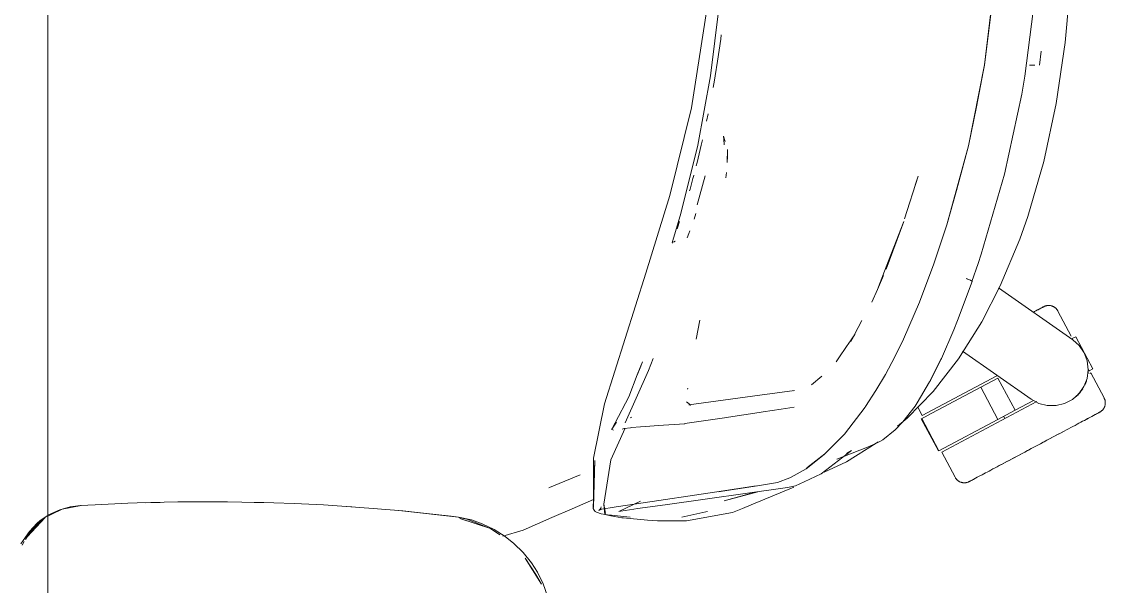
# Model space of a CAD drawing. Header units: millimetres. Extents: x 79795 to 317870, y -36033 to 97293.
# Drawn here: x 202265.7 to 202683.2, y 30466.5 to 30683.9 of the extents above; entities that cross this region are included whole.
import ezdxf

# ---------------------------------------------------------------- set-up
doc = ezdxf.new("R2010")
doc.units = ezdxf.units.MM
doc.header["$MEASUREMENT"] = 0
doc.layers.add('G-IMPT', color=8, linetype='CONTINUOUS', lineweight=9)
doc.layers.add('I-FURN', color=8, linetype='CONTINUOUS', lineweight=9)

msp = doc.modelspace()

# ---------------------------------------------------------------- linework, layer by layer
at = {"layer": 'G-IMPT'}
for p, q in [((202667.76, 30675.85), (202670.02, 30701.42)), ((202640.45, 30698.78), (202636.67, 30667.23)), ((202640.49, 30698.74), (202636.67, 30667.15)), ((202640.45, 30698.78), (202638.61, 30682.71)), ((202656.02, 30693.05), (202652.2, 30662.88)), ((202523.71, 30650.66), (202529.7, 30688.57)), ((202531.1, 30663.01), (202534.4, 30689.93)), ((202636.67, 30667.23), (202638.61, 30682.71)), ((202533.73, 30668.64), (202535.02, 30677.16)), ((202535.02, 30677.16), (202535.2, 30678.82)), ((202664.26, 30652.43), (202667.76, 30675.85)), ((202657.85, 30667.15), (202658.5, 30672.56)), ((202533.73, 30668.64), (202532.87, 30663.01)), ((202630.5, 30636.1), (202636.67, 30667.23)), ((202630.5, 30636.1), (202636.67, 30667.15)), ((202636.67, 30667.23), (202633.57, 30651.12)), ((202654, 30667.19), (202656.09, 30667.11)), ((202656.09, 30667.11), (202655.98, 30667.12)), ((202526.17, 30636.34), (202531.1, 30663.01)), ((202532.87, 30663.01), (202532.63, 30661.39)), ((202652.2, 30662.88), (202651.02, 30655.96)), ((202532.07, 30658.48), (202532.63, 30661.39)), ((202644.35, 30625.17), (202651.02, 30655.96)), ((202523.71, 30650.66), (202515.4, 30616.98)), ((202630.5, 30636.1), (202633.57, 30651.12)), ((202659.45, 30630.07), (202664.26, 30652.43)), ((202530.15, 30648.38), (202529.61, 30645.56)), ((202527.95, 30638.33), (202527.49, 30636.36)), ((202536.27, 30638.7), (202536.06, 30639.75)), ((202536.06, 30639.75), (202536.74, 30637.8)), ((202536.27, 30638.7), (202536.31, 30636.4)), ((202526.17, 30636.34), (202519.62, 30610.02)), ((202525.94, 30629.61), (202527.49, 30636.36)), ((202536.32, 30636.54), (202536.31, 30636.4)), ((202537.6, 30634.69), (202537.51, 30629.64)), ((202537.6, 30634.69), (202537.59, 30631.91)), ((202630.5, 30636.1), (202622.07, 30605.69)), ((202630.5, 30636.1), (202622.11, 30605.6)), ((202625.84, 30618.86), (202630.5, 30636.1)), ((202525.94, 30629.61), (202525.6, 30628.31)), ((202537.51, 30629.64), (202537.59, 30631.91)), ((202653.28, 30608.82), (202659.45, 30630.07)), ((202537.2, 30625.84), (202536.98, 30623.75)), ((202524.32, 30623.45), (202523.21, 30619.45)), ((202524.32, 30623.45), (202524.64, 30624.59)), ((202524.64, 30624.59), (202524.68, 30624.77)), ((202525.99, 30613.41), (202529.09, 30624.5)), ((202611.05, 30624.42), (202605.79, 30607.93)), ((202611.05, 30624.42), (202609.97, 30620.98)), ((202644.35, 30625.17), (202635.41, 30594.34)), ((202506.21, 30587), (202515.4, 30616.98)), ((202523.21, 30619.45), (202523, 30618.76)), ((202625.84, 30618.86), (202622.07, 30605.69)), ((202519.62, 30610.02), (202516.55, 30599.6)), ((202525.46, 30610.03), (202524.74, 30607.82)), ((202653.28, 30608.82), (202650.2, 30600.09)), ((202518.46, 30604.83), (202518.22, 30604.17)), ((202518.46, 30604.83), (202519.21, 30606.92)), ((202605.51, 30606.94), (202598.7, 30588.54)), ((202605.51, 30606.94), (202598.8, 30589.5)), ((202622.11, 30605.6), (202617.1, 30590.69)), ((202522.75, 30602.27), (202522.14, 30600.61)), ((202522.75, 30602.27), (202523.12, 30603.28)), ((202516.36, 30598.8), (202516.41, 30599.03)), ((202516.44, 30598.57), (202516.36, 30598.8)), ((202516.41, 30599.03), (202516.48, 30599.33)), ((202516.48, 30599.33), (202516.55, 30599.6)), ((202517.45, 30599.34), (202516.83, 30598.96)), ((202517.45, 30599.34), (202517.23, 30599.19)), ((202650.2, 30600.09), (202642.68, 30582.11)), ((202635.41, 30594.34), (202634.22, 30590.73)), ((202595.41, 30580.69), (202598.14, 30587.77)), ((202598.8, 30589.5), (202598.14, 30587.77)), ((202611.65, 30575.81), (202617.1, 30590.69)), ((202631.81, 30583.8), (202634.22, 30590.73)), ((202506.21, 30587), (202490.22, 30536.76)), ((202595.41, 30580.69), (202597.72, 30586.13)), ((202626.27, 30568.84), (202631.85, 30583.8)), ((202630.58, 30584.58), (202629.52, 30585.01)), ((202629.52, 30585.01), (202630.12, 30584.78)), ((202630.58, 30584.58), (202630.12, 30584.78)), ((202630.58, 30584.58), (202631.22, 30584.3)), ((202630.58, 30584.58), (202631.41, 30584.2)), ((202631.22, 30584.3), (202631.41, 30584.2)), ((202631.81, 30583.93), (202631.41, 30584.2)), ((202631.41, 30584.2), (202631.8, 30583.98)), ((202631.81, 30583.93), (202631.8, 30583.98)), ((202631.85, 30583.8), (202631.81, 30583.93)), ((202631.81, 30583.93), (202631.81, 30583.8)), ((202593.22, 30575.84), (202595.41, 30580.69)), ((202635.59, 30568.34), (202642.68, 30582.11)), ((202611.65, 30575.81), (202605.47, 30561.58)), ((202526.93, 30568.89), (202525.52, 30561.63)), ((202589.35, 30568.8), (202585.16, 30560.69)), ((202624.79, 30565.16), (202626.27, 30568.84)), ((202626.62, 30554.04), (202635.59, 30568.34)), ((202586.66, 30563.47), (202584.1, 30559.71)), ((202586.66, 30563.47), (202585.16, 30560.69)), ((202620.02, 30554.2), (202624.79, 30565.16)), ((202583.71, 30559.13), (202580.22, 30554)), ((202584.1, 30559.71), (202583.71, 30559.13)), ((202602.08, 30554.86), (202605.47, 30561.58)), ((202602.08, 30554.86), (202598.51, 30548.06)), ((202502.9, 30547.95), (202504.92, 30552.84)), ((202504.92, 30552.84), (202502.9, 30547.74)), ((202502.9, 30547.74), (202504.3, 30551.28)), ((202508.94, 30554.17), (202507.2, 30549.58)), ((202580.22, 30554), (202579.47, 30552.9)), ((202620.02, 30554.2), (202615.5, 30545.15)), ((202619.8, 30553.76), (202615.5, 30545.15)), ((202620.02, 30554.2), (202615.8, 30545.75)), ((202626.62, 30554.04), (202616.81, 30541.44)), ((202619.8, 30553.76), (202620.02, 30554.2)), ((202507.2, 30549.58), (202498.28, 30529.42)), ((202499.65, 30539.48), (202502.9, 30547.95)), ((202573.94, 30547.37), (202570.04, 30544.03)), ((202594.74, 30541.84), (202598.51, 30548.06)), ((202522.25, 30542.41), (202522.3, 30542.76)), ((202550.09, 30540.09), (202563.44, 30541.87)), ((202563.44, 30541.87), (202562.97, 30541.72)), ((202594.74, 30541.84), (202590.86, 30535.74)), ((202615.5, 30545.15), (202610.76, 30537.15)), ((202615.5, 30545.15), (202615.8, 30545.75)), ((202499.65, 30539.48), (202494.37, 30529.37)), ((202550.09, 30540.09), (202522.76, 30536.35)), ((202606.85, 30531.15), (202616.81, 30541.44)), ((202490.22, 30536.76), (202486.03, 30515.8)), ((202521.9, 30537.47), (202523.46, 30536.22)), ((202522.76, 30536.35), (202523.02, 30536.3)), ((202523.25, 30536.26), (202523.02, 30536.3)), ((202538.01, 30531.54), (202549.78, 30533.41)), ((202551.44, 30533.67), (202549.78, 30533.41)), ((202558.28, 30534.73), (202551.44, 30533.67)), ((202558.28, 30534.73), (202563.35, 30535.48)), ((202582.67, 30525.05), (202590.69, 30535.48)), ((202590.69, 30535.48), (202590.86, 30535.74)), ((202605.18, 30529.73), (202609.9, 30535.86)), ((202609.9, 30535.86), (202610.76, 30537.15)), ((202493.02, 30526.91), (202494.86, 30529.62)), ((202493.02, 30526.91), (202494.37, 30529.37)), ((202500.65, 30531.59), (202500.22, 30531.32)), ((202521.24, 30529.09), (202536.46, 30531.3)), ((202536.46, 30531.3), (202538.01, 30531.54)), ((202605.18, 30529.73), (202602.29, 30526.7)), ((202603.18, 30528.15), (202606.85, 30531.15)), ((202492.66, 30515.1), (202498.24, 30527.39)), ((202493.02, 30526.91), (202492.99, 30527.08)), ((202493.05, 30526.78), (202493.02, 30526.91)), ((202493.73, 30526.63), (202493.05, 30526.78)), ((202497, 30526.95), (202497.77, 30527.22)), ((202497.83, 30527.24), (202497.77, 30527.22)), ((202500.3, 30527.53), (202497.83, 30527.24)), ((202500.3, 30527.53), (202500.67, 30527.57)), ((202504.07, 30527.82), (202500.67, 30527.57)), ((202504.07, 30527.82), (202512.92, 30528.46)), ((202521.16, 30529.08), (202512.92, 30528.46)), ((202521.24, 30529.09), (202521.16, 30529.08)), ((202574.94, 30517.15), (202582.67, 30525.05)), ((202597.43, 30522.84), (202602.29, 30526.7)), ((202594.93, 30521.53), (202583.48, 30514.41)), ((202593.85, 30521.05), (202591.62, 30519.98)), ((202596.29, 30522.23), (202593.85, 30521.05)), ((202594.93, 30521.53), (202595.7, 30522.04)), ((202596.29, 30522.23), (202597.43, 30522.84)), ((202574.94, 30517.15), (202567.97, 30511.73)), ((202568.2, 30512.05), (202575.14, 30517.45)), ((202575.14, 30517.45), (202571.57, 30514.64)), ((202585.37, 30518.7), (202573.72, 30509.79)), ((202579.72, 30515.47), (202591.62, 30519.98)), ((202585.37, 30518.7), (202583.42, 30517.59)), ((202486.47, 30514.92), (202485.88, 30496.47)), ((202486.03, 30515.8), (202485.98, 30496.94)), ((202486.47, 30514.92), (202485.98, 30496.94)), ((202492.66, 30515.1), (202489.94, 30498.06)), ((202568.2, 30512.05), (202571.57, 30514.64)), ((202583.48, 30514.41), (202574.86, 30510.43)), ((202480.88, 30509.37), (202469.03, 30504.45)), ((202561.71, 30508.22), (202562.13, 30508.44)), ((202567.97, 30511.73), (202562.13, 30508.44)), ((202573.72, 30509.79), (202567.15, 30506.72)), ((202468.76, 30504.34), (202469.03, 30504.45)), ((202513.57, 30497.83), (202560.79, 30504.51)), ((202533.48, 30502.78), (202548.67, 30505.11)), ((202534.09, 30502.87), (202549.25, 30505.17)), ((202534.09, 30502.87), (202548.67, 30505.11)), ((202563.22, 30504.67), (202546.77, 30497.87)), ((202556.92, 30506.47), (202549.25, 30505.17)), ((202561.71, 30508.22), (202556.92, 30506.47)), ((202560.79, 30504.51), (202563.78, 30505.16)), ((202567.15, 30506.72), (202563.78, 30505.16)), ((202533.48, 30502.78), (202502.61, 30498.22)), ((202536.37, 30499.38), (202549.32, 30502.89)), ((202536.37, 30499.38), (202548.26, 30502.74)), ((202276.12, 30493.97), (202280.45, 30495.96)), ((202277.03, 30494.05), (202281.29, 30496.15)), ((202284.4, 30497.03), (202280.45, 30495.96)), ((202281.29, 30496.15), (202288.63, 30497.52)), ((202288.41, 30497.52), (202284.4, 30497.03)), ((202294.07, 30497.81), (202288.41, 30497.52)), ((202294.07, 30497.81), (202306.63, 30498.42)), ((202310.18, 30498.55), (202306.63, 30498.42)), ((202325.85, 30498.93), (202310.18, 30498.55)), ((202313.58, 30498.61), (202316.91, 30498.75)), ((202319.12, 30498.75), (202316.91, 30498.75)), ((202325.85, 30498.93), (202330.36, 30498.98)), ((202330.36, 30498.98), (202345.07, 30498.97)), ((202350.55, 30498.9), (202345.07, 30498.97)), ((202350.55, 30498.9), (202362.85, 30498.6)), ((202357.32, 30498.76), (202355.24, 30498.76)), ((202358.98, 30498.68), (202357.32, 30498.76)), ((202370.73, 30498.31), (202362.85, 30498.6)), ((202370.73, 30498.31), (202382.04, 30497.77)), ((202390.91, 30497.21), (202382.04, 30497.77)), ((202390.91, 30497.21), (202401.2, 30496.48)), ((202392.95, 30497.07), (202391.05, 30497.16)), ((202392.95, 30497.07), (202394.37, 30496.94)), ((202412.59, 30495.5), (202401.2, 30496.48)), ((202469.99, 30492.92), (202477.82, 30496.34)), ((202477.82, 30496.34), (202485.99, 30499.91)), ((202485.86, 30496.36), (202486.05, 30497.22)), ((202485.86, 30496.36), (202486.25, 30495.78)), ((202485.88, 30496.47), (202485.98, 30496.94)), ((202485.98, 30496.94), (202486.02, 30497.11)), ((202486.05, 30497.22), (202486.02, 30497.11)), ((202486.62, 30495.29), (202486.25, 30495.78)), ((202489.11, 30496.17), (202488.01, 30495.61)), ((202488.51, 30496.01), (202488.01, 30495.61)), ((202488.49, 30496), (202494.76, 30497.11)), ((202489.11, 30496.17), (202488.49, 30496)), ((202488.84, 30496.55), (202488.51, 30496.01)), ((202488.84, 30496.55), (202488.91, 30497.05)), ((202490.63, 30494.48), (202489.94, 30498.06)), ((202490.63, 30494.48), (202490, 30498.02)), ((202490, 30498.02), (202490.39, 30494.07)), ((202502.61, 30498.22), (202494.76, 30497.11)), ((202504.16, 30499.21), (202495.73, 30495.2)), ((202496.59, 30495.35), (202501.61, 30496.18)), ((202501.61, 30496.18), (202502.91, 30496.39)), ((202513.57, 30497.83), (202502.91, 30496.39)), ((202539.55, 30494.89), (202543.41, 30496.48)), ((202546.77, 30497.87), (202543.41, 30496.48)), ((202267.89, 30485.56), (202274.79, 30492.95)), ((202269.08, 30487.64), (202274.79, 30492.95)), ((202271.58, 30490.63), (202272.9, 30491.77)), ((202274.79, 30492.95), (202272.38, 30490.72)), ((202275.76, 30493.72), (202272.9, 30491.77)), ((202277.03, 30494.05), (202275.76, 30493.43)), ((202434.03, 30493.14), (202411.08, 30495.6)), ((202411.08, 30495.6), (202431.21, 30493.48)), ((202434.03, 30493.14), (202412.59, 30495.5)), ((202434.03, 30493.14), (202431.21, 30493.48)), ((202434.03, 30493.14), (202438.99, 30491.99)), ((202434.11, 30492.93), (202437.16, 30492.35)), ((202446.38, 30488.74), (202434.53, 30492.56)), ((202443.67, 30489.65), (202434.53, 30492.56)), ((202437.16, 30492.35), (202445.34, 30489.15)), ((202443.12, 30490.54), (202438.99, 30491.99)), ((202458.86, 30488.06), (202469.99, 30492.92)), ((202486.62, 30495.29), (202487.16, 30494.97)), ((202489.02, 30494.42), (202487.16, 30494.97)), ((202492.3, 30493.88), (202489.02, 30494.42)), ((202492.72, 30493.62), (202490.39, 30494.07)), ((202492.3, 30493.88), (202492.92, 30493.8)), ((202492.72, 30493.62), (202496.97, 30492.81)), ((202497.6, 30493.29), (202492.92, 30493.8)), ((202495.73, 30495.2), (202496.59, 30495.35)), ((202497.44, 30492.77), (202496.97, 30492.81)), ((202506.76, 30491.96), (202497.44, 30492.77)), ((202497.6, 30493.29), (202500.19, 30493.07)), ((202506.76, 30491.96), (202510.72, 30491.62)), ((202510.72, 30491.62), (202514.89, 30491.62)), ((202521.85, 30491.65), (202514.89, 30491.62)), ((202519.99, 30493.06), (202529.3, 30495.1)), ((202521.85, 30491.65), (202539.55, 30494.89)), ((202529.3, 30495.1), (202529.87, 30495.26)), ((202268.72, 30487.59), (202266.27, 30484.13)), ((202267.2, 30484.49), (202269.08, 30487.64)), ((202271.58, 30490.63), (202268.72, 30487.59)), ((202269.3, 30487.18), (202272.38, 30490.72)), ((202447.7, 30488.35), (202443.12, 30490.54)), ((202446.38, 30488.74), (202443.67, 30489.65)), ((202446.38, 30488.74), (202449.96, 30486.32)), ((202447.7, 30488.35), (202452.03, 30485.62)), ((202458.86, 30488.06), (202451.04, 30485.81)), ((202265.46, 30482.76), (202266.27, 30484.13)), ((202265.87, 30482.26), (202266.73, 30483.7)), ((202267.89, 30485.56), (202269.17, 30487.03)), ((202455.34, 30483), (202452.03, 30485.62)), ((202458.94, 30479.45), (202455.34, 30483)), ((202458.94, 30479.45), (202462.13, 30475.47)), ((202465.99, 30467.32), (202459.67, 30477.27)), ((202463.83, 30471), (202459.67, 30477.27)), ((202464.4, 30471.93), (202462.13, 30475.47)), ((202465.99, 30467.32), (202463.83, 30471)), ((202466.64, 30467.42), (202464.4, 30471.93)), ((202466.64, 30467.42), (202468.35, 30462.64))]:
    msp.add_line(p, q, dxfattribs=at)
at = {"layer": 'I-FURN'}
for p, q in [((202275.76, 30008.33), (202275.76, 31408.33)), ((202275.76, 31408.33), (202275.76, 30008.33)), ((202642.06, 30581.44), (202670.65, 30561.42)), ((202655.33, 30571.94), (202655.86, 30572.22)), ((202656.14, 30572.37), (202655.62, 30572.09)), ((202655.86, 30572.22), (202656.36, 30572.49)), ((202656.62, 30572.62), (202656.14, 30572.37)), ((202656.36, 30572.49), (202656.83, 30572.74)), ((202657.06, 30572.86), (202656.62, 30572.62)), ((202656.83, 30572.74), (202657.26, 30572.96)), ((202657.47, 30573.08), (202657.06, 30572.86)), ((202657.26, 30572.96), (202657.65, 30573.17)), ((202657.85, 30573.28), (202657.47, 30573.08)), ((202657.65, 30573.17), (202658.01, 30573.36)), ((202658.18, 30573.46), (202657.85, 30573.28)), ((202658.01, 30573.36), (202658.32, 30573.53)), ((202658.48, 30573.61), (202658.18, 30573.46)), ((202658.32, 30573.53), (202658.6, 30573.68)), ((202658.74, 30573.75), (202658.48, 30573.61)), ((202658.6, 30573.68), (202658.84, 30573.81)), ((202658.96, 30573.87), (202658.74, 30573.75)), ((202658.84, 30573.81), (202659.04, 30573.91)), ((202659.14, 30573.96), (202658.96, 30573.87)), ((202659.04, 30573.91), (202659.21, 30574)), ((202659.28, 30574.04), (202659.14, 30573.96)), ((202659.21, 30574), (202659.33, 30574.07)), ((202659.38, 30574.09), (202659.28, 30574.04)), ((202659.33, 30574.07), (202659.41, 30574.11)), ((202659.44, 30574.12), (202659.38, 30574.09)), ((202659.41, 30574.11), (202659.45, 30574.13)), ((202659.46, 30574.13), (202659.44, 30574.12)), ((202659.45, 30574.13), (202659.46, 30574.13)), ((202659.46, 30574.13), (202659.6, 30574.21)), ((202659.6, 30574.21), (202659.75, 30574.27)), ((202659.75, 30574.27), (202659.9, 30574.34)), ((202659.9, 30574.34), (202660.05, 30574.39)), ((202660.05, 30574.39), (202660.2, 30574.44)), ((202660.2, 30574.44), (202660.36, 30574.48)), ((202660.36, 30574.48), (202660.51, 30574.52)), ((202660.51, 30574.52), (202660.67, 30574.55)), ((202660.67, 30574.55), (202660.83, 30574.57)), ((202660.83, 30574.57), (202660.99, 30574.59)), ((202660.99, 30574.59), (202661.15, 30574.6)), ((202661.15, 30574.6), (202661.31, 30574.61)), ((202661.31, 30574.61), (202661.48, 30574.6)), ((202661.48, 30574.6), (202661.64, 30574.6)), ((202661.64, 30574.6), (202661.8, 30574.58)), ((202661.8, 30574.58), (202661.96, 30574.56)), ((202661.96, 30574.56), (202662.12, 30574.53)), ((202662.12, 30574.53), (202662.27, 30574.5)), ((202662.27, 30574.5), (202662.43, 30574.46)), ((202662.43, 30574.46), (202662.58, 30574.41)), ((202662.58, 30574.41), (202662.74, 30574.36)), ((202662.74, 30574.36), (202662.89, 30574.3)), ((202662.89, 30574.3), (202663.03, 30574.24)), ((202663.03, 30574.24), (202663.18, 30574.17)), ((202663.18, 30574.17), (202663.32, 30574.09)), ((202663.32, 30574.09), (202663.46, 30574.01)), ((202663.46, 30574.01), (202663.6, 30573.92)), ((202663.6, 30573.92), (202663.73, 30573.83)), ((202663.73, 30573.83), (202663.86, 30573.73)), ((202663.86, 30573.73), (202663.98, 30573.63)), ((202663.98, 30573.63), (202664.1, 30573.52)), ((202664.1, 30573.52), (202664.22, 30573.41)), ((202664.22, 30573.41), (202664.33, 30573.29)), ((202664.33, 30573.29), (202664.43, 30573.17)), ((202664.43, 30573.17), (202664.54, 30573.05)), ((202664.54, 30573.05), (202664.63, 30572.92)), ((202664.63, 30572.92), (202664.72, 30572.78)), ((202664.72, 30572.78), (202664.81, 30572.65)), ((202664.81, 30572.65), (202664.89, 30572.51)), ((202664.89, 30572.51), (202664.91, 30572.47)), ((202670.06, 30562.78), (202664.91, 30572.47)), ((202670.41, 30561.84), (202671.81, 30562.58)), ((202678.38, 30550.22), (202671.81, 30562.58)), ((202670.5, 30561.88), (202670.41, 30561.84)), ((202670.65, 30561.42), (202673.16, 30559.17)), ((202673.16, 30559.17), (202675.06, 30556.38)), ((202654.6, 30538.5), (202628.17, 30557)), ((202675.06, 30556.38), (202676.23, 30553.22)), ((202676.23, 30553.22), (202676.62, 30549.86)), ((202676.59, 30550.23), (202676.99, 30549.48)), ((202678.38, 30550.22), (202676.99, 30549.48)), ((202612.67, 30532.27), (202641.36, 30547.52)), ((202635.19, 30543.11), (202641.83, 30546.64)), ((202648.4, 30534.28), (202641.83, 30546.64)), ((202676.19, 30546.52), (202674.97, 30543.37)), ((202676.62, 30549.86), (202676.19, 30546.52)), ((202676.99, 30549.48), (202677.07, 30549.52)), ((202677.19, 30548.46), (202677.57, 30548.65)), ((202682.72, 30538.97), (202677.57, 30548.65)), ((202614.38, 30532.04), (202635.19, 30543.11)), ((202641.76, 30530.75), (202635.19, 30543.11)), ((202672.2, 30539.75), (202674.49, 30542.53)), ((202674.97, 30543.37), (202673.04, 30540.61)), ((202620.18, 30518.14), (202656.78, 30537.6)), ((202655.46, 30538.03), (202648.4, 30534.28)), ((202657.57, 30536.91), (202654.6, 30538.5)), ((202670.5, 30538.39), (202667.5, 30536.84)), ((202673.04, 30540.61), (202670.5, 30538.39)), ((202670.78, 30538.59), (202672.2, 30539.75)), ((202682.72, 30538.97), (202682.79, 30538.83)), ((202682.79, 30538.83), (202682.86, 30538.68)), ((202682.86, 30538.68), (202682.92, 30538.53)), ((202682.92, 30538.53), (202682.98, 30538.38)), ((202682.98, 30538.38), (202683.02, 30538.22)), ((202683.02, 30538.22), (202683.07, 30538.07)), ((202683.07, 30538.07), (202683.1, 30537.91)), ((202683.1, 30537.91), (202683.13, 30537.75)), ((202683.13, 30537.75), (202683.16, 30537.59)), ((202683.16, 30537.59), (202683.18, 30537.43)), ((202610.99, 30535.42), (202612.67, 30532.27)), ((202648.4, 30534.28), (202641.76, 30530.75)), ((202660.84, 30536.08), (202657.57, 30536.91)), ((202664.22, 30536.06), (202660.84, 30536.08)), ((202667.5, 30536.84), (202664.22, 30536.06)), ((202680.73, 30533.35), (202680.55, 30533.25)), ((202680.64, 30533.3), (202680.8, 30533.38)), ((202680.87, 30533.42), (202680.73, 30533.35)), ((202680.8, 30533.38), (202680.92, 30533.45)), ((202680.97, 30533.48), (202680.87, 30533.42)), ((202680.92, 30533.45), (202681.01, 30533.49)), ((202681.03, 30533.51), (202680.97, 30533.48)), ((202681.01, 30533.49), (202681.05, 30533.52)), ((202681.05, 30533.52), (202681.03, 30533.51)), ((202681.09, 30533.54), (202681.05, 30533.52)), ((202681.05, 30533.52), (202681.05, 30533.52)), ((202681.23, 30533.62), (202681.09, 30533.54)), ((202681.37, 30533.7), (202681.23, 30533.62)), ((202681.5, 30533.8), (202681.37, 30533.7)), ((202681.63, 30533.89), (202681.5, 30533.8)), ((202681.76, 30533.99), (202681.63, 30533.89)), ((202681.88, 30534.1), (202681.76, 30533.99)), ((202681.99, 30534.21), (202681.88, 30534.1)), ((202682.11, 30534.33), (202681.99, 30534.21)), ((202682.21, 30534.45), (202682.11, 30534.33)), ((202682.32, 30534.57), (202682.21, 30534.45)), ((202682.41, 30534.7), (202682.32, 30534.57)), ((202682.51, 30534.83), (202682.41, 30534.7)), ((202682.59, 30534.97), (202682.51, 30534.83)), ((202682.68, 30535.11), (202682.59, 30534.97)), ((202682.75, 30535.25), (202682.68, 30535.11)), ((202682.82, 30535.39), (202682.75, 30535.25)), ((202682.89, 30535.54), (202682.82, 30535.39)), ((202682.95, 30535.69), (202682.89, 30535.54)), ((202683, 30535.84), (202682.95, 30535.69)), ((202683.04, 30536), (202683, 30535.84)), ((202683.08, 30536.15), (202683.04, 30536)), ((202683.12, 30536.31), (202683.08, 30536.15)), ((202683.15, 30536.47), (202683.12, 30536.31)), ((202683.17, 30536.63), (202683.15, 30536.47)), ((202683.18, 30536.79), (202683.17, 30536.63)), ((202683.18, 30537.43), (202683.19, 30537.27)), ((202683.19, 30536.95), (202683.18, 30536.79)), ((202683.19, 30537.27), (202683.19, 30537.11)), ((202683.19, 30537.11), (202683.19, 30536.95)), ((202612.31, 30530.95), (202618.88, 30518.58)), ((202612.48, 30531.04), (202614.33, 30532.02)), ((202619.06, 30518.67), (202612.48, 30531.04)), ((202641.76, 30530.75), (202619.06, 30518.67)), ((202643.94, 30532.03), (202644.46, 30531.05)), ((202672.29, 30528.86), (202673.04, 30529.26)), ((202673.04, 30529.26), (202673.76, 30529.64)), ((202673.76, 30529.64), (202674.45, 30530.01)), ((202674.45, 30530.01), (202675.12, 30530.36)), ((202675.12, 30530.36), (202675.75, 30530.7)), ((202675.75, 30530.7), (202676.35, 30531.02)), ((202676.66, 30531.18), (202676.08, 30530.87)), ((202676.35, 30531.02), (202676.92, 30531.32)), ((202677.21, 30531.48), (202676.66, 30531.18)), ((202676.92, 30531.32), (202677.46, 30531.61)), ((202677.73, 30531.75), (202677.21, 30531.48)), ((202677.46, 30531.61), (202677.96, 30531.87)), ((202678.21, 30532.01), (202677.73, 30531.75)), ((202677.96, 30531.87), (202678.42, 30532.12)), ((202678.66, 30532.25), (202678.21, 30532.01)), ((202678.42, 30532.12), (202678.85, 30532.35)), ((202679.07, 30532.46), (202678.66, 30532.25)), ((202678.85, 30532.35), (202679.25, 30532.56)), ((202679.44, 30532.66), (202679.07, 30532.46)), ((202679.25, 30532.56), (202679.6, 30532.75)), ((202679.78, 30532.84), (202679.44, 30532.66)), ((202679.6, 30532.75), (202679.92, 30532.92)), ((202680.07, 30533), (202679.78, 30532.84)), ((202679.92, 30532.92), (202680.2, 30533.06)), ((202680.33, 30533.14), (202680.07, 30533)), ((202680.2, 30533.06), (202680.44, 30533.19)), ((202680.55, 30533.25), (202680.33, 30533.14)), ((202680.44, 30533.19), (202680.64, 30533.3)), ((202665.02, 30525), (202664.08, 30524.49)), ((202664.52, 30524.73), (202665.45, 30525.22)), ((202665.95, 30525.49), (202665.02, 30525)), ((202665.45, 30525.22), (202666.38, 30525.72)), ((202666.87, 30525.98), (202665.95, 30525.49)), ((202666.38, 30525.72), (202667.28, 30526.2)), ((202667.28, 30526.2), (202668.17, 30526.67)), ((202668.17, 30526.67), (202669.04, 30527.13)), ((202669.04, 30527.13), (202669.89, 30527.58)), ((202669.89, 30527.58), (202670.71, 30528.02)), ((202670.71, 30528.02), (202671.51, 30528.44)), ((202671.51, 30528.44), (202672.29, 30528.86)), ((202657.19, 30520.83), (202656.19, 30520.3)), ((202656.65, 30520.54), (202657.65, 30521.08)), ((202658.2, 30521.36), (202657.19, 30520.83)), ((202657.65, 30521.08), (202658.66, 30521.61)), ((202659.19, 30521.9), (202658.2, 30521.36)), ((202658.66, 30521.61), (202659.65, 30522.14)), ((202660.19, 30522.42), (202659.19, 30521.9)), ((202659.65, 30522.14), (202660.64, 30522.67)), ((202661.18, 30522.95), (202660.19, 30522.42)), ((202660.64, 30522.67), (202661.63, 30523.19)), ((202662.15, 30523.47), (202661.18, 30522.95)), ((202661.63, 30523.19), (202662.6, 30523.71)), ((202663.12, 30523.99), (202662.15, 30523.47)), ((202662.6, 30523.71), (202663.57, 30524.22)), ((202664.08, 30524.49), (202663.12, 30523.99)), ((202663.57, 30524.22), (202664.52, 30524.73)), ((202620.18, 30518.14), (202625.33, 30508.45)), ((202648.71, 30516.32), (202649.68, 30516.84)), ((202650.21, 30517.12), (202649.23, 30516.6)), ((202649.68, 30516.84), (202650.66, 30517.36)), ((202651.19, 30517.64), (202650.21, 30517.12)), ((202650.66, 30517.36), (202651.64, 30517.88)), ((202652.18, 30518.17), (202651.19, 30517.64)), ((202651.64, 30517.88), (202652.64, 30518.41)), ((202653.18, 30518.7), (202652.18, 30518.17)), ((202652.64, 30518.41), (202653.64, 30518.94)), ((202654.18, 30519.23), (202653.18, 30518.7)), ((202653.64, 30518.94), (202654.64, 30519.47)), ((202655.18, 30519.76), (202654.18, 30519.23)), ((202654.64, 30519.47), (202655.64, 30520.01)), ((202656.19, 30520.3), (202655.18, 30519.76)), ((202655.64, 30520.01), (202656.65, 30520.54)), ((202640.69, 30512.06), (202641.5, 30512.49)), ((202641.5, 30512.49), (202642.33, 30512.93)), ((202642.79, 30513.18), (202641.95, 30512.73)), ((202642.33, 30512.93), (202643.19, 30513.39)), ((202643.66, 30513.64), (202642.79, 30513.18)), ((202643.19, 30513.39), (202644.07, 30513.85)), ((202644.55, 30514.11), (202643.66, 30513.64)), ((202644.07, 30513.85), (202644.96, 30514.33)), ((202645.46, 30514.59), (202644.55, 30514.11)), ((202644.96, 30514.33), (202645.88, 30514.82)), ((202646.38, 30515.08), (202645.46, 30514.59)), ((202645.88, 30514.82), (202646.81, 30515.31)), ((202647.32, 30515.58), (202646.38, 30515.08)), ((202646.81, 30515.31), (202647.75, 30515.81)), ((202648.27, 30516.09), (202647.32, 30515.58)), ((202647.75, 30515.81), (202648.71, 30516.32)), ((202649.23, 30516.6), (202648.27, 30516.09)), ((202625.35, 30508.42), (202625.33, 30508.45)), ((202625.43, 30508.28), (202625.35, 30508.42)), ((202633.17, 30508.06), (202633.62, 30508.3)), ((202633.88, 30508.43), (202633.41, 30508.19)), ((202633.62, 30508.3), (202634.1, 30508.55)), ((202634.38, 30508.7), (202633.88, 30508.43)), ((202634.1, 30508.55), (202634.62, 30508.83)), ((202634.91, 30508.98), (202634.38, 30508.7)), ((202634.62, 30508.83), (202635.17, 30509.12)), ((202635.48, 30509.29), (202634.91, 30508.98)), ((202635.17, 30509.12), (202635.75, 30509.43)), ((202635.75, 30509.43), (202636.37, 30509.76)), ((202636.37, 30509.76), (202637.02, 30510.1)), ((202637.02, 30510.1), (202637.7, 30510.46)), ((202637.7, 30510.46), (202638.4, 30510.84)), ((202638.4, 30510.84), (202639.14, 30511.23)), ((202639.14, 30511.23), (202639.9, 30511.64)), ((202639.9, 30511.64), (202640.69, 30512.06)), ((202625.51, 30508.14), (202625.43, 30508.28)), ((202625.61, 30508.01), (202625.51, 30508.14)), ((202625.7, 30507.88), (202625.61, 30508.01)), ((202625.8, 30507.75), (202625.7, 30507.88)), ((202625.91, 30507.63), (202625.8, 30507.75)), ((202626.02, 30507.51), (202625.91, 30507.63)), ((202626.14, 30507.4), (202626.02, 30507.51)), ((202626.26, 30507.29), (202626.14, 30507.4)), ((202626.38, 30507.19), (202626.26, 30507.29)), ((202626.51, 30507.09), (202626.38, 30507.19)), ((202626.64, 30507), (202626.51, 30507.09)), ((202626.78, 30506.91), (202626.64, 30507)), ((202626.91, 30506.83), (202626.78, 30506.91)), ((202627.06, 30506.75), (202626.91, 30506.83)), ((202627.2, 30506.68), (202627.06, 30506.75)), ((202627.35, 30506.62), (202627.2, 30506.68)), ((202627.5, 30506.56), (202627.35, 30506.62)), ((202627.65, 30506.51), (202627.5, 30506.56)), ((202627.81, 30506.46), (202627.65, 30506.51)), ((202627.96, 30506.42), (202627.81, 30506.46)), ((202628.12, 30506.39), (202627.96, 30506.42)), ((202628.28, 30506.36), (202628.12, 30506.39)), ((202628.44, 30506.34), (202628.28, 30506.36)), ((202628.6, 30506.33), (202628.44, 30506.34)), ((202628.76, 30506.32), (202628.6, 30506.33)), ((202628.92, 30506.32), (202628.76, 30506.32)), ((202629.08, 30506.32), (202628.92, 30506.32)), ((202629.24, 30506.33), (202629.08, 30506.32)), ((202629.4, 30506.35), (202629.24, 30506.33)), ((202629.56, 30506.37), (202629.4, 30506.35)), ((202629.72, 30506.4), (202629.56, 30506.37)), ((202629.88, 30506.44), (202629.72, 30506.4)), ((202630.03, 30506.48), (202629.88, 30506.44)), ((202630.19, 30506.53), (202630.03, 30506.48)), ((202630.34, 30506.59), (202630.19, 30506.53)), ((202630.49, 30506.65), (202630.34, 30506.59)), ((202630.64, 30506.71), (202630.49, 30506.65)), ((202630.78, 30506.79), (202630.64, 30506.71)), ((202630.83, 30506.81), (202630.78, 30506.79)), ((202630.78, 30506.79), (202630.8, 30506.8)), ((202630.78, 30506.79), (202630.78, 30506.79)), ((202630.8, 30506.8), (202630.86, 30506.83)), ((202630.91, 30506.86), (202630.83, 30506.81)), ((202630.86, 30506.83), (202630.96, 30506.88)), ((202631.03, 30506.92), (202630.91, 30506.86)), ((202630.96, 30506.88), (202631.1, 30506.96)), ((202631.19, 30507.01), (202631.03, 30506.92)), ((202631.1, 30506.96), (202631.28, 30507.05)), ((202631.39, 30507.11), (202631.19, 30507.01)), ((202631.28, 30507.05), (202631.5, 30507.17)), ((202631.63, 30507.24), (202631.39, 30507.11)), ((202631.5, 30507.17), (202631.76, 30507.31)), ((202631.91, 30507.39), (202631.63, 30507.24)), ((202631.76, 30507.31), (202632.06, 30507.47)), ((202632.23, 30507.56), (202631.91, 30507.39)), ((202632.06, 30507.47), (202632.39, 30507.64)), ((202632.59, 30507.75), (202632.23, 30507.56)), ((202632.39, 30507.64), (202632.76, 30507.84)), ((202632.98, 30507.96), (202632.59, 30507.75)), ((202632.76, 30507.84), (202633.17, 30508.06)), ((202633.41, 30508.19), (202632.98, 30507.96))]:
    msp.add_line(p, q, dxfattribs=at)
for points in [[(202676.59, 30550.23), (202676.59, 30550), (202676.59, 30549.46), (202676.56, 30548.8), (202676.52, 30548.42)], [(202673.65, 30541.32), (202673.32, 30540.9), (202672.98, 30540.47), (202672.55, 30540.09)]]:
    msp.add_open_spline(points, degree=3, dxfattribs=at)
msp.add_open_spline([(202675.99, 30545.82), (202675.85, 30545.35), (202675.63, 30544.72), (202675.33, 30544.08), (202675.25, 30543.93)], degree=3, knots=[-0.6, -0.6, -0.6, -0.6, -0.5, -0.4680239, -0.4680239, -0.4680239, -0.4680239], dxfattribs=at)

doc.saveas('drawing.dxf')
